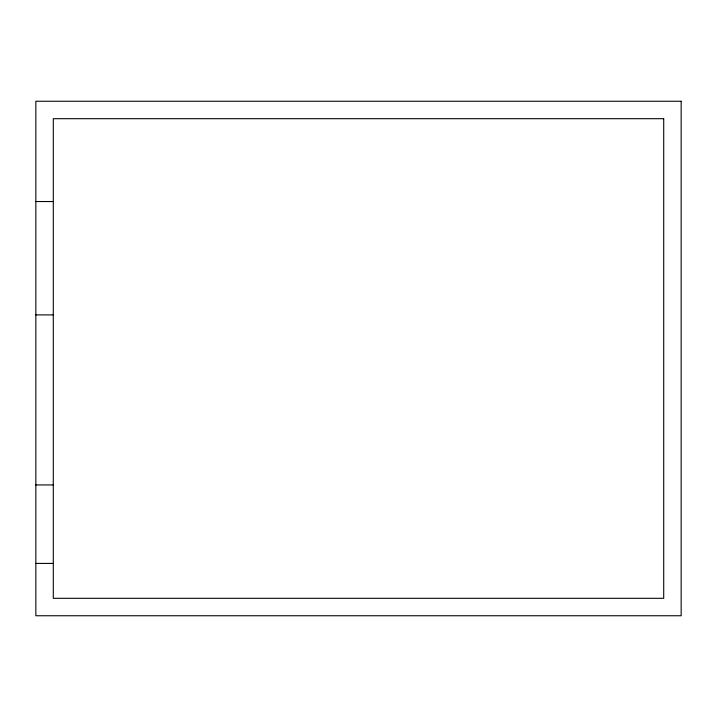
<?xml version="1.0" encoding="UTF-8"?>
<svg xmlns="http://www.w3.org/2000/svg" width="717" height="717" viewBox="0 0 717 717"><rect width="100%" height="100%" fill="white"/><g stroke="black" fill="none" stroke-linecap="round" stroke-linejoin="round"><path stroke-width="1.08" d="M35.85 201.531L53.291 201.531M35.85 314.897L53.291 314.897M35.85 484.943L53.291 484.943M35.85 563.428L53.291 563.428M681.15 101.249L35.85 101.249L35.85 615.751L681.15 615.751L681.15 101.249M663.709 118.69L53.291 118.69L53.291 598.31L663.709 598.31L663.709 118.69"/></g></svg>
